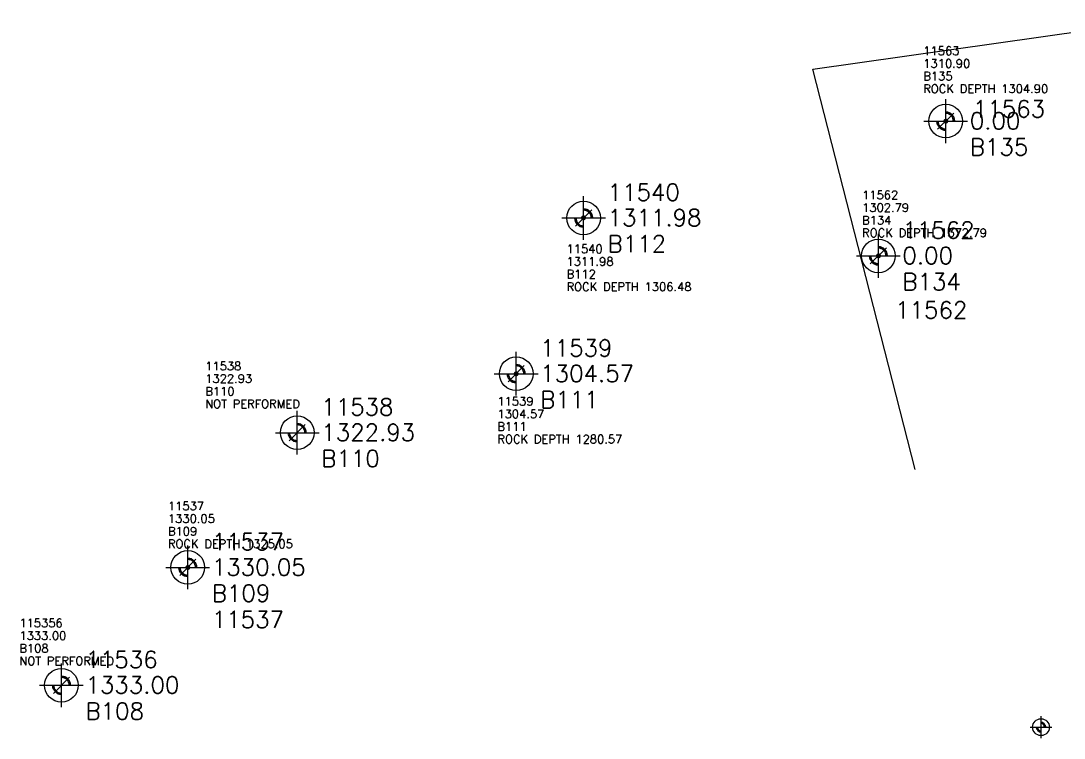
# Model space of a CAD drawing. Header units: metres. Extents: x 11336499 to 11339752, y 6750829 to 6753493.
# Drawn here: x 11337002 to 11338241, y 6752447 to 6753299 of the extents above; entities that cross this region are included whole.
import ezdxf

# ---------------------------------------------------------------- set-up
doc = ezdxf.new("R2010")
doc.units = ezdxf.units.M
doc.header["$MEASUREMENT"] = 0
for name, color, linetype, lineweight in [('Level 12', 7, 'Continuous', 5), ('Level 13', 7, 'Continuous', 5), ('Level 30', 7, 'Continuous', 5), ('Level 5', 7, 'Continuous', 5), ('Level 54', 7, 'Continuous', 5), ('Level 7', 7, 'Continuous', 5), ('Level 8', 7, 'Continuous', 5)]:
    doc.layers.add(name, color=color, linetype=linetype, lineweight=lineweight)
doc.styles.add('Style-romans', font='romans.shx')

# ---------------------------------------------------------------- blocks, each defined once
blk = doc.blocks.new('POINT0')
at = {"layer": 'Level 7', "color": 7, "linetype": 'Continuous', "lineweight": 5}
blk.add_line((-0.04, -0.04), (0.04, 0.04), dxfattribs=at)
blk.add_line((-0.04, -0.04), (0.04, 0.04), dxfattribs=at)
at = {"layer": 'Level 13', "color": 7, "linetype": 'Continuous', "lineweight": 5, "style": 'Style-romans'}
blk.add_attdef('elev', (0, 0), '', height=0.0833, dxfattribs=at)
at = {"layer": 'Level 30', "color": 7, "linetype": 'Continuous', "lineweight": 5, "style": 'Style-romans'}
for tag in ['desc', 'desc', 'desc', 'point', 'point']:
    blk.add_attdef(tag, (0, 0), '', height=0.0833, dxfattribs=at)
blk = doc.blocks.new('BM0')
at = {"layer": 'Level 8', "color": 1, "linetype": 'Continuous', "lineweight": 5}
for p, q in [((0, -0.13), (0, 0.13)), ((-0.13, 0), (0.13, 0))]:
    blk.add_line(p, q, dxfattribs=at)
blk.add_circle((0, 0), 0.1, dxfattribs=at)
at = {"layer": 'Level 8', "color": 1, "linetype": 'Continuous', "lineweight": 40}
for start, end in [(180, 270), (0, 90)]:
    blk.add_arc((0, 0), 0.05, start, end, dxfattribs=at)
blk = doc.blocks.new('POINT0_1')
at = {"layer": 'Level 7', "color": 7, "linetype": 'Continuous', "lineweight": 5}
blk.add_line((-0.04, -0.04), (0.04, 0.04), dxfattribs=at)
blk.add_line((-0.04, -0.04), (0.04, 0.04), dxfattribs=at)
at = {"layer": 'Level 13', "color": 7, "linetype": 'Continuous', "lineweight": 5, "style": 'Style-romans'}
blk.add_attdef('elev', (0, 0), '', height=0.0833, dxfattribs=at)
at = {"layer": 'Level 30', "color": 7, "linetype": 'Continuous', "lineweight": 5, "style": 'Style-romans'}
for tag in ['desc', 'desc', 'desc', 'point', 'point']:
    blk.add_attdef(tag, (0, 0), '', height=0.0833, dxfattribs=at)
blk = doc.blocks.new('POINT0_5')
at = {"layer": 'Level 7', "color": 7, "linetype": 'Continuous', "lineweight": 5}
blk.add_line((-0.04, -0.04), (0.04, 0.04), dxfattribs=at)
blk.add_line((-0.04, -0.04), (0.04, 0.04), dxfattribs=at)
at = {"layer": 'Level 13', "color": 7, "linetype": 'Continuous', "lineweight": 5, "style": 'Style-romans'}
blk.add_attdef('elev', (0, 0), '', height=0.0833, dxfattribs=at)
at = {"layer": 'Level 30', "color": 7, "linetype": 'Continuous', "lineweight": 5, "style": 'Style-romans'}
for tag in ['desc', 'desc', 'desc', 'point', 'point']:
    blk.add_attdef(tag, (0, 0), '', height=0.0833, dxfattribs=at)
blk = doc.blocks.new('POINT0_6')
at = {"layer": 'Level 7', "color": 7, "linetype": 'Continuous', "lineweight": 5}
blk.add_line((-0.04, -0.04), (0.04, 0.04), dxfattribs=at)
blk.add_line((-0.04, -0.04), (0.04, 0.04), dxfattribs=at)
at = {"layer": 'Level 13', "color": 7, "linetype": 'Continuous', "lineweight": 5, "style": 'Style-romans'}
blk.add_attdef('elev', (0, 0), '', height=0.0833, dxfattribs=at)
at = {"layer": 'Level 30', "color": 7, "linetype": 'Continuous', "lineweight": 5, "style": 'Style-romans'}
for tag in ['desc', 'desc', 'desc', 'point', 'point']:
    blk.add_attdef(tag, (0, 0), '', height=0.0833, dxfattribs=at)

msp = doc.modelspace()

# ---------------------------------------------------------------- linework, layer by layer
at = {"layer": 'Level 5', "color": 4, "linetype": 'Continuous', "lineweight": 5}
for p, q in [((11337942.0958, 6753241.8543), (11338347.9367, 6753299.1116)), ((11338063.6812, 6752766.1052), (11337942.0958, 6753241.8543))]:
    msp.add_line(p, q, dxfattribs=at)
at = {"layer": 'Level 54', "color": 2, "linetype": 'Continuous', "lineweight": 140}
for p in [(11338100, 6753180, 1304.9), (11337670, 6753065, 1306.48), (11338020, 6753020, 1372.79), (11337590, 6752880, 1280.57), (11337200, 6752650, 1325.05)]:
    msp.add_point(p, dxfattribs=at)

# ---------------------------------------------------------------- block references
at = {"layer": 'Level 7', "color": 7, "linetype": 'Continuous', "lineweight": 5}
ref = msp.add_blockref('POINT0_5', (11338100, 6753180, 1310.9), dxfattribs=dict(at, xscale=240, yscale=240, zscale=240))
ref.add_attrib('elev', '0.00', (11338128.5804, 6753170.3259, 1310.9), dxfattribs={"layer": 'Level 13', "color": 7, "linetype": 'Continuous', "lineweight": 5, "height": 19.9999, "style": 'Style-romans'})
ref.add_attrib('point', '11563', (11338132.2534, 6753184.5246, 1310.9), dxfattribs={"layer": 'Level 30', "color": 7, "linetype": 'Continuous', "lineweight": 5, "height": 19.9999, "style": 'Style-romans'})
ref.add_attrib('point', '11563', (11338132.2534, 6753184.5246, 1310.9), dxfattribs={"layer": 'Level 30', "color": 7, "linetype": 'Continuous', "lineweight": 5, "height": 19.9999, "style": 'Style-romans'})
ref.add_attrib('desc', 'B135', (11338128.5804, 6753139.2533, 1310.9), dxfattribs={"layer": 'Level 30', "color": 7, "linetype": 'Continuous', "lineweight": 5, "height": 19.9999, "style": 'Style-romans'})
ref.add_attrib('desc', 'B135', (11338128.5804, 6753139.2533, 1310.9), dxfattribs={"layer": 'Level 30', "color": 7, "linetype": 'Continuous', "lineweight": 5, "height": 19.9999, "style": 'Style-romans'})
ref.add_attrib('desc', 'B135', (11338128.5804, 6753139.2533, 1310.9), dxfattribs={"layer": 'Level 30', "color": 7, "linetype": 'Continuous', "lineweight": 5, "height": 19.9999, "style": 'Style-romans'})
ref = msp.add_blockref('POINT0', (11337670, 6753065, 1311.98), dxfattribs=dict(at, xscale=240, yscale=240, zscale=240))
ref.add_attrib('elev', '1311.98', (11337698.5804, 6753055.3259, 1311.98), dxfattribs={"layer": 'Level 13', "color": 7, "linetype": 'Continuous', "lineweight": 5, "height": 19.9999, "style": 'Style-romans'})
ref.add_attrib('point', '11540', (11337698.5804, 6753085.5191, 1311.98), dxfattribs={"layer": 'Level 30', "color": 7, "linetype": 'Continuous', "lineweight": 5, "height": 19.9999, "style": 'Style-romans'})
ref.add_attrib('point', '11540', (11337698.5804, 6753085.5191, 1311.98), dxfattribs={"layer": 'Level 30', "color": 7, "linetype": 'Continuous', "lineweight": 5, "height": 19.9999, "style": 'Style-romans'})
ref.add_attrib('desc', 'B112', (11337698.5804, 6753024.2533, 1311.98), dxfattribs={"layer": 'Level 30', "color": 7, "linetype": 'Continuous', "lineweight": 5, "height": 19.9999, "style": 'Style-romans'})
ref.add_attrib('desc', 'B112', (11337698.5804, 6753024.2533, 1311.98), dxfattribs={"layer": 'Level 30', "color": 7, "linetype": 'Continuous', "lineweight": 5, "height": 19.9999, "style": 'Style-romans'})
ref.add_attrib('desc', 'B112', (11337698.5804, 6753024.2533, 1311.98), dxfattribs={"layer": 'Level 30', "color": 7, "linetype": 'Continuous', "lineweight": 5, "height": 19.9999, "style": 'Style-romans'})
ref = msp.add_blockref('POINT0_6', (11338020, 6753020, 1302.79), dxfattribs=dict(at, xscale=240, yscale=240, zscale=240))
ref.add_attrib('elev', '0.00', (11338048.5804, 6753010.3259, 1302.79), dxfattribs={"layer": 'Level 13', "color": 7, "linetype": 'Continuous', "lineweight": 5, "height": 19.9999, "style": 'Style-romans'})
ref.add_attrib('point', '11562', (11338039.9688, 6752945.7098, 1302.79), dxfattribs={"layer": 'Level 30', "color": 7, "linetype": 'Continuous', "lineweight": 5, "height": 19.9999, "style": 'Style-romans'})
ref.add_attrib('point', '11562', (11338048.5804, 6753040.5191, 1302.79), dxfattribs={"layer": 'Level 30', "color": 7, "linetype": 'Continuous', "lineweight": 5, "height": 19.9999, "style": 'Style-romans'})
ref.add_attrib('desc', 'B134', (11338048.5804, 6752979.2533, 1302.79), dxfattribs={"layer": 'Level 30', "color": 7, "linetype": 'Continuous', "lineweight": 5, "height": 19.9999, "style": 'Style-romans'})
ref.add_attrib('desc', 'B134', (11338048.5804, 6752979.2533, 1302.79), dxfattribs={"layer": 'Level 30', "color": 7, "linetype": 'Continuous', "lineweight": 5, "height": 19.9999, "style": 'Style-romans'})
ref.add_attrib('desc', 'B134', (11338048.5804, 6752979.2533, 1302.79), dxfattribs={"layer": 'Level 30', "color": 7, "linetype": 'Continuous', "lineweight": 5, "height": 19.9999, "style": 'Style-romans'})
ref = msp.add_blockref('POINT0', (11337590, 6752880, 1304.57), dxfattribs=dict(at, xscale=240, yscale=240, zscale=240))
ref.add_attrib('elev', '1304.57', (11337618.5804, 6752870.3259, 1304.57), dxfattribs={"layer": 'Level 13', "color": 7, "linetype": 'Continuous', "lineweight": 5, "height": 19.9999, "style": 'Style-romans'})
ref.add_attrib('point', '11539', (11337618.5804, 6752900.5191, 1304.57), dxfattribs={"layer": 'Level 30', "color": 7, "linetype": 'Continuous', "lineweight": 5, "height": 19.9999, "style": 'Style-romans'})
ref.add_attrib('point', '11539', (11337618.5804, 6752900.5191, 1304.57), dxfattribs={"layer": 'Level 30', "color": 7, "linetype": 'Continuous', "lineweight": 5, "height": 19.9999, "style": 'Style-romans'})
ref.add_attrib('desc', 'B111', (11337618.5804, 6752839.2533, 1304.57), dxfattribs={"layer": 'Level 30', "color": 7, "linetype": 'Continuous', "lineweight": 5, "height": 19.9999, "style": 'Style-romans'})
ref.add_attrib('desc', 'B111', (11337618.5804, 6752839.2533, 1304.57), dxfattribs={"layer": 'Level 30', "color": 7, "linetype": 'Continuous', "lineweight": 5, "height": 19.9999, "style": 'Style-romans'})
ref.add_attrib('desc', 'B111', (11337618.5804, 6752839.2533, 1304.57), dxfattribs={"layer": 'Level 30', "color": 7, "linetype": 'Continuous', "lineweight": 5, "height": 19.9999, "style": 'Style-romans'})
ref = msp.add_blockref('POINT0', (11337330, 6752810, 1322.93), dxfattribs=dict(at, xscale=240, yscale=240, zscale=240))
ref.add_attrib('elev', '1322.93', (11337358.5804, 6752800.3259, 1322.93), dxfattribs={"layer": 'Level 13', "color": 7, "linetype": 'Continuous', "lineweight": 5, "height": 19.9999, "style": 'Style-romans'})
ref.add_attrib('point', '11538', (11337358.5804, 6752830.5191, 1322.93), dxfattribs={"layer": 'Level 30', "color": 7, "linetype": 'Continuous', "lineweight": 5, "height": 19.9999, "style": 'Style-romans'})
ref.add_attrib('point', '11538', (11337358.5804, 6752830.5191, 1322.93), dxfattribs={"layer": 'Level 30', "color": 7, "linetype": 'Continuous', "lineweight": 5, "height": 19.9999, "style": 'Style-romans'})
ref.add_attrib('desc', 'B110', (11337358.5804, 6752769.2533, 1322.93), dxfattribs={"layer": 'Level 30', "color": 7, "linetype": 'Continuous', "lineweight": 5, "height": 19.9999, "style": 'Style-romans'})
ref.add_attrib('desc', 'B110', (11337358.5804, 6752769.2533, 1322.93), dxfattribs={"layer": 'Level 30', "color": 7, "linetype": 'Continuous', "lineweight": 5, "height": 19.9999, "style": 'Style-romans'})
ref.add_attrib('desc', 'B110', (11337358.5804, 6752769.2533, 1322.93), dxfattribs={"layer": 'Level 30', "color": 7, "linetype": 'Continuous', "lineweight": 5, "height": 19.9999, "style": 'Style-romans'})
ref = msp.add_blockref('POINT0_1', (11337200, 6752650, 1330.05), dxfattribs=dict(at, xscale=240, yscale=240, zscale=240))
ref.add_attrib('elev', '1330.05', (11337228.5804, 6752640.3259, 1330.05), dxfattribs={"layer": 'Level 13', "color": 7, "linetype": 'Continuous', "lineweight": 5, "height": 19.9999, "style": 'Style-romans'})
ref.add_attrib('point', '11537', (11337228.5804, 6752578.1724, 1330.05), dxfattribs={"layer": 'Level 30', "color": 7, "linetype": 'Continuous', "lineweight": 5, "height": 19.9999, "style": 'Style-romans'})
ref.add_attrib('point', '11537', (11337228.5804, 6752670.5191, 1330.05), dxfattribs={"layer": 'Level 30', "color": 7, "linetype": 'Continuous', "lineweight": 5, "height": 19.9999, "style": 'Style-romans'})
ref.add_attrib('desc', 'B109', (11337228.5804, 6752609.2533, 1330.05), dxfattribs={"layer": 'Level 30', "color": 7, "linetype": 'Continuous', "lineweight": 5, "height": 19.9999, "style": 'Style-romans'})
ref.add_attrib('desc', 'B109', (11337228.5804, 6752609.2533, 1330.05), dxfattribs={"layer": 'Level 30', "color": 7, "linetype": 'Continuous', "lineweight": 5, "height": 19.9999, "style": 'Style-romans'})
ref.add_attrib('desc', 'B109', (11337228.5804, 6752609.2533, 1330.05), dxfattribs={"layer": 'Level 30', "color": 7, "linetype": 'Continuous', "lineweight": 5, "height": 19.9999, "style": 'Style-romans'})
ref = msp.add_blockref('POINT0', (11337050, 6752510, 2666), dxfattribs=dict(at, xscale=240, yscale=240, zscale=240))
ref.add_attrib('elev', '1333.00', (11337078.5804, 6752500.3259, 2666), dxfattribs={"layer": 'Level 13', "color": 7, "linetype": 'Continuous', "lineweight": 5, "height": 19.9999, "style": 'Style-romans'})
ref.add_attrib('point', '11536', (11337078.5804, 6752530.5191, 2666), dxfattribs={"layer": 'Level 30', "color": 7, "linetype": 'Continuous', "lineweight": 5, "height": 19.9999, "style": 'Style-romans'})
ref.add_attrib('point', '11536', (11337078.5804, 6752530.5191, 2666), dxfattribs={"layer": 'Level 30', "color": 7, "linetype": 'Continuous', "lineweight": 5, "height": 19.9999, "style": 'Style-romans'})
ref.add_attrib('desc', 'B108', (11337078.5804, 6752469.2533, 2666), dxfattribs={"layer": 'Level 30', "color": 7, "linetype": 'Continuous', "lineweight": 5, "height": 19.9999, "style": 'Style-romans'})
ref.add_attrib('desc', 'B108', (11337078.5804, 6752469.2533, 2666), dxfattribs={"layer": 'Level 30', "color": 7, "linetype": 'Continuous', "lineweight": 5, "height": 19.9999, "style": 'Style-romans'})
ref.add_attrib('desc', 'B108', (11337078.5804, 6752469.2533, 2666), dxfattribs={"layer": 'Level 30', "color": 7, "linetype": 'Continuous', "lineweight": 5, "height": 19.9999, "style": 'Style-romans'})
at = {"layer": 'Level 8', "color": 1, "linetype": 'Continuous', "lineweight": 5}
for p, xscale, yscale, zscale in [((11338100, 6753180, 1310.9), 200, 200, 200), ((11337670, 6753065, 1311.98), 200, 200, 200), ((11338020, 6753020, 1302.79), 200, 200, 200), ((11337590, 6752880, 1304.57), 200, 200, 200), ((11337330, 6752810, 1322.93), 200, 200, 200), ((11337200, 6752650, 1330.05), 200, 200, 200), ((11337050, 6752510, 1333), 200, 200, 200), ((11338213.1284, 6752460.1828, 1294.82), 100, 100, 100)]:
    msp.add_blockref('BM0', p, dxfattribs=dict(at, xscale=xscale, yscale=yscale, zscale=zscale))

# ---------------------------------------------------------------- texts
at = {"layer": 'Level 12', "color": 2, "linetype": 'Continuous', "lineweight": 5, "char_height": 10, "attachment_point": 1, "line_spacing_factor": 0.9, "style": 'Style-romans'}
for s, insert in [('11563\\P1310.90\\PB135\\PROCK DEPTH 1304.90', (11338073.3184, 6753268.4753, -0.0001)), ('11562\\P1302.79\\PB134\\PROCK DEPTH 1372.79', (11338000.7343, 6753097.3262, -0.0001)), ('11540\\P1311.98\\PB112\\PROCK DEPTH 1306.48', (11337649.8092, 6753033.2992, -0.0001)), ('11538\\P1322.93\\PB110\\PNOT PERFORMED', (11337220.7635, 6752894.1633, -0.0001)), ('11539\\P1304.57\\PB111\\PROCK DEPTH 1280.57', (11337567.6905, 6752852.2995, -0.0001)), ('11537\\P1330.05\\PB109\\PROCK DEPTH 1325.05', (11337176.4749, 6752727.9393, -0.0001)), ('115356\\P1333.00\\PB108\\PNOT PERFORMED', (11337000.1295, 6752588.936, -0.0001))]:
    msp.add_mtext(s, dxfattribs=dict(at, insert=insert))

doc.saveas('drawing.dxf')
